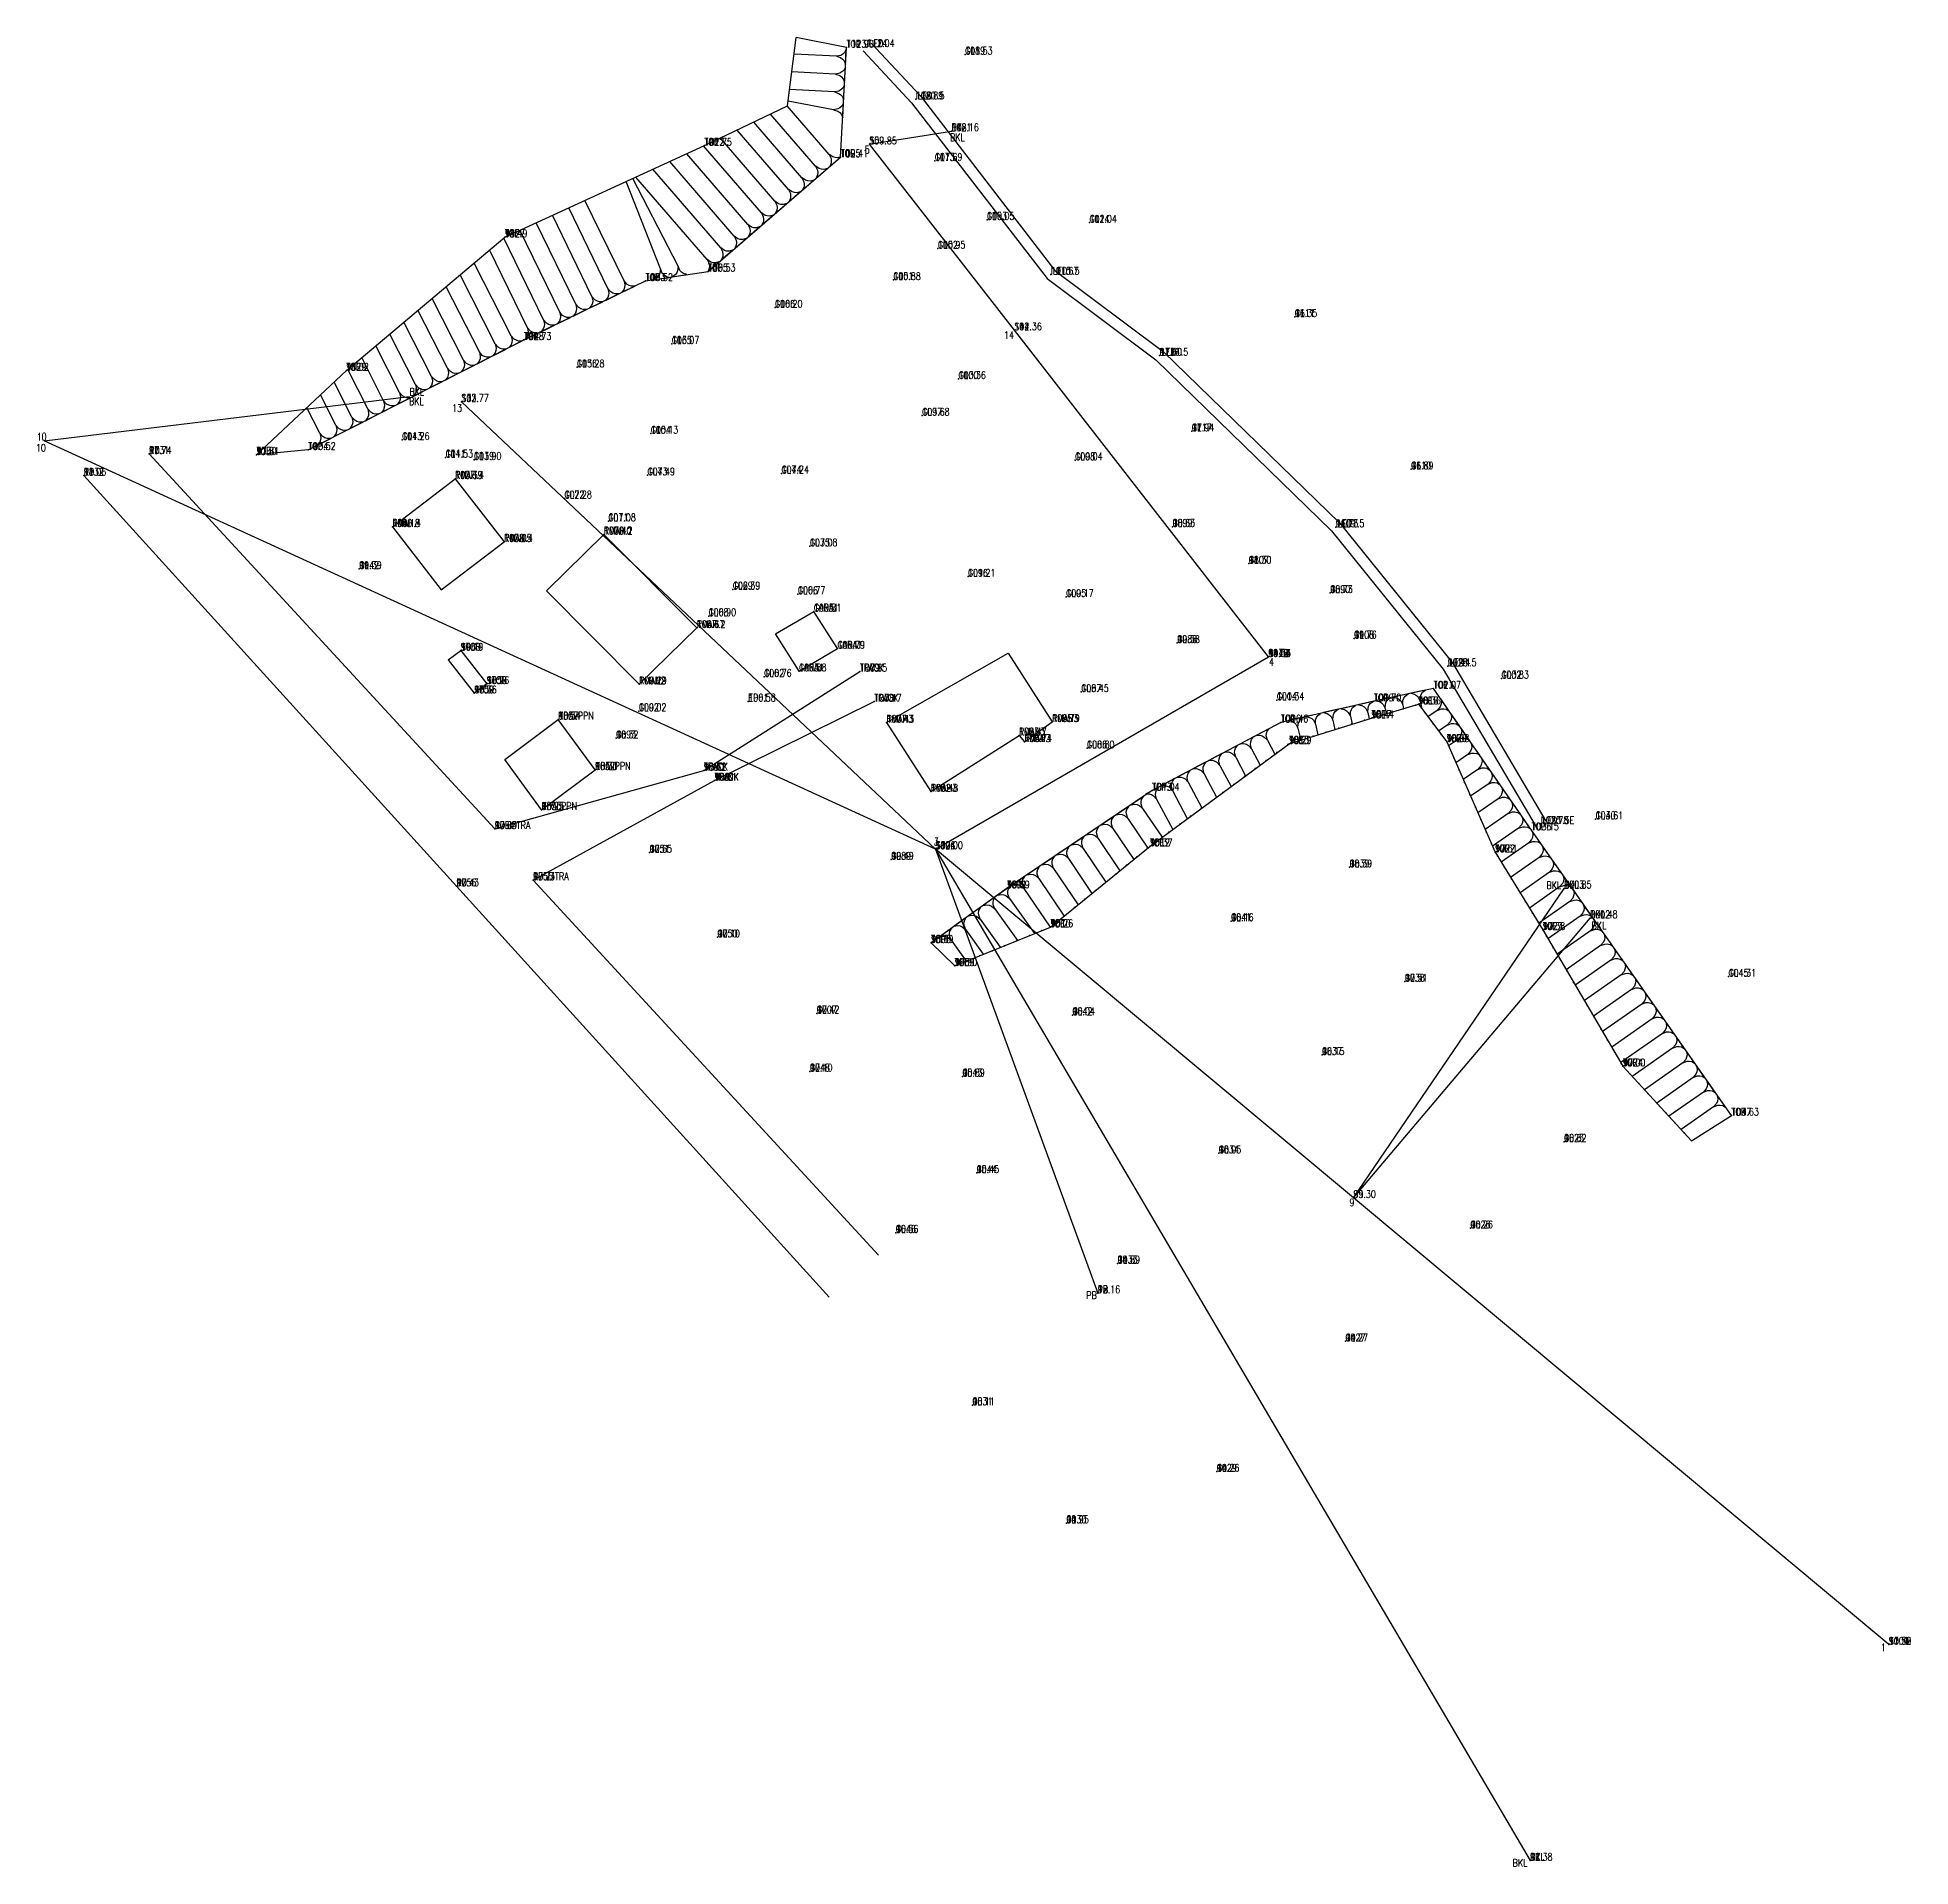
# Model space of a CAD drawing. Header units: metres. Extents: x 880 to 1131, y 864 to 1109.
import ezdxf

# ---------------------------------------------------------------- set-up
doc = ezdxf.new("R2010")
doc.units = ezdxf.units.M
doc.header["$MEASUREMENT"] = 0
for name, color, linetype in [('180119_CODE', 7, 'CONTINUOUS'), ('180119_HEIGHT', 7, 'CONTINUOUS'), ('180119_PT', 7, 'CONTINUOUS'), ('180119_PTS', 7, 'CONTINUOUS'), ('BO', 8, 'CONTINUOUS'), ('IL', 5, 'CONTINUOUS'), ('ROAD', 30, 'CONTINUOUS'), ('TEBING', 8, 'CONTINUOUS'), ('TRV_RAW', 4, 'CONTINUOUS')]:
    doc.layers.add(name, color=color, linetype=linetype)
doc.styles.get("Standard").update_dxf_attribs({"font": 'simplex.shx', "width": 0.78, "height": 1})

msp = doc.modelspace()

# ---------------------------------------------------------------- linework, layer by layer
at = {"layer": '180119_PTS'}
for p in [(990.86, 1107.57), (988.08, 1107.48), (1003.99, 1106.57), (997.38, 1100.56), (1002.16, 1096.29), (969.03, 1094.33), (987.3, 1092.81), (991.15, 1094.51), (999.94, 1092.31), (1006.93, 1084.4), (1020.66, 1084.01), (942.3, 1082.07), (1000.35, 1080.53), (969.52, 1077.47), (961.14, 1076.19), (994.37, 1076.33), (1015.5, 1077.05), (978.51, 1072.63), (1048.19, 1071.37), (944.84, 1068.27), (964.67, 1067.76), (1010.59, 1069.58), (1030.07, 1066.17), (921.03, 1064.16), (951.96, 1064.62), (1003.11, 1063.06), (936.45, 1059.99), (998.24, 1058.13), (928.51, 1054.88), (961.85, 1055.72), (1034.38, 1056.02), (894.6, 1053), (909, 1052.88), (915.92, 1053.54), (934.34, 1052.52), (885.83, 1050.1), (938.15, 1052.21), (961.41, 1050.13), (979.37, 1050.38), (1018.75, 1052.16), (1063.79, 1050.93), (935.62, 1049.67), (950.27, 1047.03), (927.2, 1043.22), (956.16, 1043.98), (1031.81, 1043.23), (1053.68, 1043.18), (942.18, 1041.22), (955.57, 1042.19), (983.19, 1040.62), (922.76, 1037.58), (1042.04, 1038.29), (972.85, 1034.83), (1004.38, 1036.55), (981.58, 1034.2), (1017.55, 1033.81), (1052.95, 1034.34), (968.02, 1029.66), (969.61, 1031.25), (983.71, 1031.87), (1032.44, 1027.64), (1056.15, 1028.25), (936.38, 1026.62), (986.88, 1026.88), (1044.64, 1025.79), (1044.64, 1025.78), (1044.65, 1025.79), (1044.66, 1025.78), (1044.66, 1025.77), (939.87, 1022.14), (977.05, 1023.11), (981.73, 1023.85), (989.87, 1023.83), (1068.71, 1024.54), (1075.9, 1022.88), (938.18, 1020.89), (960.3, 1022.11), (974.92, 1019.8), (991.8, 1019.77), (1019.57, 1021.07), (1045.79, 1019.98), (1058.79, 1019.82), (1066.8, 1021.53), (949.45, 1017.38), (960.26, 1018.51), (1058.48, 1017.56), (1064.77, 1019.41), (957.2, 1014.87), (993.47, 1016.97), (1011.22, 1015.25), (1015.68, 1017.04), (1046.32, 1016.99), (1011.94, 1014.38), (1020.34, 1013.52), (1047.43, 1014.13), (1068.58, 1014.36), (954.39, 1010.64), (968.96, 1010.54), (970.41, 1009.18), (999.39, 1007.72), (1029.05, 1007.83), (947.21, 1005.27), (940.92, 1002.69), (1079.93, 1002.52), (1081.19, 1003.37), (1088.53, 1004.02), (961.69, 999.54), (1000, 1000), (1000, 1000), (1000, 1000), (1000.01, 1000.01), (1028.78, 1000.39), (1075.05, 999.58), (994.09, 998.6), (1055.54, 997.57), (935.8, 995.01), (946.06, 995.84), (1009.64, 994.74), (1084.3, 994.73), (1015.46, 989.54), (1039.66, 990.35), (1087.79, 990.74), (970.79, 988.17), (999.42, 987.43), (1081.44, 989.17), (1002.59, 984.34), (1062.96, 982.24), (1106.35, 982.89), (984.12, 977.96), (1018.39, 977.74), (1051.84, 972.38), (983.19, 970.18), (1003.63, 969.51), (1092.19, 970.87), (1106.73, 964.27), (1084.29, 960.75), (1038.01, 959.2), (1005.54, 956.57), (1056.05, 953.22), (994.71, 948.55), (1071.75, 949.15), (1024.44, 944.44), (1021.77, 940.45), (1054.99, 933.98), (1004.97, 925.43), (1037.75, 916.52), (1017.57, 909.6), (1127.84, 893.32), (1127.84, 893.32), (1127.84, 893.32), (1079.74, 864.34)]:
    msp.add_point(p, dxfattribs=at)
at = {"layer": 'BO'}
for p, q in [((927.2, 1043.22), (935.62, 1049.67)), ((935.62, 1049.67), (942.18, 1041.22)), ((927.2, 1043.22), (933.76, 1034.76)), ((933.76, 1034.76), (942.18, 1041.22)), ((947.85, 1034.64), (955.57, 1042.19)), ((968.02, 1029.66), (955.57, 1042.19)), ((960.3, 1022.11), (947.85, 1034.64)), ((960.3, 1022.11), (968.02, 1029.66)), ((978.56, 1028.84), (983.71, 1031.87)), ((986.88, 1026.88), (983.71, 1031.87)), ((981.73, 1023.85), (978.56, 1028.84)), ((934.7, 1025.37), (936.38, 1026.62)), ((934.7, 1025.37), (938.18, 1020.89)), ((936.38, 1026.62), (939.87, 1022.14)), ((981.73, 1023.85), (986.88, 1026.88)), ((993.47, 1016.97), (1009.76, 1026.29)), ((1009.76, 1026.29), (1015.68, 1017.04)), ((939.87, 1022.14), (938.18, 1020.89)), ((942.28, 1012.01), (949.45, 1017.38)), ((954.39, 1010.64), (949.45, 1017.38)), ((993.47, 1016.97), (999.39, 1007.72)), ((999.39, 1007.72), (1011.22, 1015.25)), ((1011.22, 1015.25), (1011.94, 1014.38)), ((1011.94, 1014.38), (1015.68, 1017.04)), ((947.21, 1005.27), (942.28, 1012.01)), ((947.21, 1005.27), (954.39, 1010.64))]:
    msp.add_line(p, q, dxfattribs=at)
at = {"layer": 'IL'}
for points in [[(991.41, 1108.09), (997.95, 1101.05), (1016.04, 1077.59), (1030.56, 1066.74), (1054.24, 1043.69), (1069.32, 1024.97), (1081.83, 1003.75)], [(990.31, 1107.06), (996.81, 1100.08), (1014.97, 1076.51), (1029.58, 1065.6), (1053.13, 1042.67), (1068.09, 1024.11), (1080.54, 1002.98)]]:
    msp.add_lwpolyline(points, dxfattribs=at)
at = {"layer": 'ROAD'}
for p, q in [((894.6, 1053), (940.92, 1002.69)), ((885.83, 1050.1), (935.8, 995.01)), ((968.96, 1010.54), (989.87, 1023.83)), ((970.41, 1009.18), (991.8, 1019.77)), ((940.92, 1002.69), (968.96, 1010.54)), ((946.06, 995.84), (970.41, 1009.18)), ((935.8, 995.01), (985.77, 939.91)), ((946.06, 995.84), (992.38, 945.54))]:
    msp.add_line(p, q, dxfattribs=at)
at = {"layer": 'TEBING'}
for p, q in [((988.08, 1107.48), (981.35, 1108.84)), ((986.73, 1106.32), (981.06, 1106.62)), ((986.61, 1103.92), (980.75, 1104.23)), ((986.35, 1099.13), (980.25, 1100.31)), ((986.48, 1101.53), (980.45, 1101.85)), ((982.12, 1090.03), (975.66, 1097.5)), ((983.93, 1091.6), (977.91, 1098.57)), ((985.75, 1093.16), (980.15, 1099.65)), ((978.48, 1086.89), (971.17, 1095.36)), ((980.3, 1088.46), (973.42, 1096.43)), ((974.85, 1083.75), (966.66, 1093.24)), ((976.67, 1085.32), (968.93, 1094.29)), ((965.52, 1078.15), (959.44, 1089.93)), ((969.4, 1079.05), (959.84, 1090.12)), ((971.22, 1080.62), (962.11, 1091.16)), ((973.03, 1082.18), (964.38, 1092.2)), ((963.14, 1077.79), (958.56, 1089.53)), ((953.94, 1074.11), (948.66, 1084.99)), ((956.1, 1075.16), (950.84, 1085.99)), ((958.26, 1076.21), (953.02, 1086.99)), ((949.63, 1072.02), (944.3, 1082.99)), ((951.79, 1073.06), (946.48, 1083.99)), ((945.31, 1069.92), (940.24, 1080.34)), ((947.47, 1070.97), (942.14, 1081.94)), ((943.14, 1068.84), (938.17, 1078.59)), ((938.86, 1066.66), (934.4, 1075.42)), ((941, 1067.75), (936.29, 1077.01)), ((936.72, 1065.57), (932.52, 1073.83)), ((932.45, 1063.39), (928.75, 1070.66)), ((934.59, 1064.48), (930.63, 1072.25)), ((928.17, 1061.21), (924.98, 1067.48)), ((930.31, 1062.3), (926.86, 1069.07)), ((926.03, 1060.12), (923.09, 1065.9)), ((921.75, 1057.94), (919.38, 1062.61)), ((923.89, 1059.03), (921.21, 1064.31)), ((919.61, 1056.86), (917.55, 1060.9)), ((917.48, 1055.77), (915.73, 1059.19)), ((915.92, 1053.54), (909, 1052.88)), ((1065.01, 1019.84), (1065.23, 1018.81)), ((1053.3, 1017.27), (1053.58, 1016.04)), ((1055.64, 1017.8), (1055.88, 1016.75)), ((1057.98, 1018.33), (1058.18, 1017.47)), ((1060.31, 1018.84), (1060.46, 1018.14)), ((1062.66, 1019.34), (1062.77, 1018.82)), ((1067.28, 1018.59), (1066.04, 1017.74)), ((1044.51, 1014.58), (1045.5, 1012.71)), ((1048.62, 1016.2), (1048.98, 1014.61)), ((1050.96, 1016.74), (1051.28, 1015.33)), ((1068.64, 1016.62), (1067.48, 1015.82)), ((1070.01, 1014.64), (1068.82, 1013.82)), ((1040.27, 1012.34), (1041.59, 1009.83)), ((1042.39, 1013.46), (1043.55, 1011.27)), ((1071.37, 1012.67), (1069.8, 1011.58)), ((1036.03, 1010.09), (1037.69, 1006.95)), ((1038.15, 1011.21), (1039.64, 1008.39)), ((1072.73, 1010.69), (1070.78, 1009.34)), ((1031.79, 1007.84), (1033.78, 1004.08)), ((1033.91, 1008.96), (1035.73, 1005.52)), ((1074.1, 1008.72), (1071.76, 1007.1)), ((1027.79, 1005.44), (1030.4, 1001.58)), ((1029.67, 1006.71), (1031.83, 1002.64)), ((1075.46, 1006.74), (1072.74, 1004.86)), ((1076.82, 1004.77), (1073.72, 1002.62)), ((1023.81, 1002.76), (1026.6, 998.62)), ((1025.8, 1004.1), (1028.47, 1000.14)), ((1078.19, 1002.79), (1074.7, 1000.38)), ((1019.83, 1000.08), (1022.87, 995.58)), ((1021.82, 1001.42), (1024.74, 997.1)), ((1079.56, 1000.82), (1075.87, 998.23)), ((1015.85, 997.39), (1019.13, 992.53)), ((1017.84, 998.73), (1021, 994.06)), ((1080.94, 998.85), (1077.13, 996.18)), ((1011.87, 994.71), (1015.38, 989.51)), ((1013.86, 996.05), (1017.26, 991.01)), ((1082.32, 996.88), (1078.39, 994.13)), ((1083.69, 994.92), (1079.65, 992.08)), ((1007.97, 991.98), (1011, 987.74)), ((1009.92, 993.37), (1013.29, 988.67)), ((1085.07, 992.95), (1080.91, 990.04)), ((1006.02, 990.58), (1008.71, 986.82)), ((1086.45, 990.99), (1082.14, 987.97)), ((1002.59, 984.34), (999.42, 987.43)), ((1002.12, 987.78), (1004.13, 984.97)), ((1004.07, 989.18), (1006.42, 985.89)), ((1087.83, 989.02), (1083.36, 985.89)), ((1089.2, 987.06), (1084.58, 983.82)), ((1090.58, 985.09), (1085.8, 981.74)), ((1091.96, 983.13), (1087.02, 979.67)), ((1093.34, 981.16), (1088.24, 977.59)), ((1094.71, 979.19), (1089.46, 975.52)), ((1096.09, 977.23), (1090.68, 973.44)), ((1097.47, 975.26), (1091.9, 971.36)), ((1098.84, 973.3), (1093.44, 969.51)), ((1100.22, 971.33), (1095.08, 967.73)), ((1101.6, 969.37), (1096.71, 965.94)), ((1102.98, 967.4), (1098.35, 964.16)), ((1104.35, 965.44), (1099.99, 962.38)), ((1101.36, 960.87), (1106.73, 964.27))]:
    msp.add_line(p, q, dxfattribs=at)
for points in [[(909, 1052.88), (921.03, 1064.16), (942.3, 1082.07), (969.03, 1094.33), (980.16, 1099.65), (981.35, 1108.84)], [(915.92, 1053.54), (944.84, 1068.27), (961.14, 1076.19), (969.52, 1077.47), (987.3, 1092.81), (988.08, 1107.48)], [(1106.73, 964.27), (1079.93, 1002.52), (1066.8, 1021.53), (1058.79, 1019.82), (1046.32, 1016.99), (1029.05, 1007.83), (1009.64, 994.74), (999.42, 987.43)], [(1106.73, 964.27), (1079.93, 1002.52), (1066.8, 1021.53), (1058.79, 1019.82), (1046.32, 1016.99), (1029.05, 1007.83), (1009.64, 994.74), (999.42, 987.43)], [(1002.59, 984.34), (1015.46, 989.54), (1028.78, 1000.39), (1047.43, 1014.13), (1058.48, 1017.56), (1064.77, 1019.41), (1068.58, 1014.36), (1075.05, 999.58), (1081.44, 989.17), (1092.19, 970.87), (1101.36, 960.87)], [(1002.59, 984.34), (1015.46, 989.54), (1028.78, 1000.39), (1047.43, 1014.13), (1058.48, 1017.56), (1064.77, 1019.41), (1068.58, 1014.36), (1075.05, 999.58), (1081.44, 989.17), (1092.19, 970.87), (1101.36, 960.87)]]:
    msp.add_lwpolyline(points, dxfattribs=at)
for points in [[(988.06, 1107.25), (987.84, 1106.82), (987.6, 1106.6), (987.32, 1106.44), (986.73, 1106.32), (987.3, 1106.14), (987.56, 1105.95), (987.78, 1105.7), (987.96, 1105.25)], [(987.94, 1104.85), (987.71, 1104.43), (987.47, 1104.21), (987.19, 1104.05), (986.61, 1103.92), (987.18, 1103.74), (987.43, 1103.55), (987.65, 1103.3), (987.83, 1102.86)], [(987.68, 1100.06), (987.46, 1099.63), (987.21, 1099.41), (986.94, 1099.25), (986.35, 1099.13), (986.92, 1098.95), (987.18, 1098.76), (987.4, 1098.51), (987.58, 1098.06)], [(987.81, 1102.46), (987.59, 1102.03), (987.34, 1101.81), (987.06, 1101.65), (986.48, 1101.53), (987.05, 1101.34), (987.31, 1101.15), (987.53, 1100.91), (987.7, 1100.46)], [(987.34, 1092.85), (986.88, 1092.71), (986.55, 1092.74), (986.24, 1092.83), (985.75, 1093.16), (986.01, 1092.63), (986.05, 1092.31), (986.03, 1091.98), (985.83, 1091.54)], [(983.71, 1089.71), (983.25, 1089.58), (982.92, 1089.6), (982.61, 1089.69), (982.12, 1090.03), (982.38, 1089.49), (982.42, 1089.17), (982.4, 1088.84), (982.19, 1088.41)], [(985.53, 1091.28), (985.06, 1091.15), (984.73, 1091.17), (984.43, 1091.26), (983.93, 1091.6), (984.19, 1091.06), (984.24, 1090.74), (984.21, 1090.41), (984.01, 1089.97)], [(981.89, 1088.14), (981.43, 1088.01), (981.1, 1088.03), (980.79, 1088.12), (980.3, 1088.46), (980.56, 1087.92), (980.6, 1087.6), (980.58, 1087.27), (980.38, 1086.84)], [(978.26, 1085.01), (977.8, 1084.87), (977.47, 1084.9), (977.16, 1084.98), (976.67, 1085.32), (976.93, 1084.78), (976.97, 1084.47), (976.95, 1084.14), (976.74, 1083.7)], [(980.08, 1086.58), (979.61, 1086.44), (979.28, 1086.46), (978.98, 1086.55), (978.48, 1086.89), (978.74, 1086.35), (978.79, 1086.03), (978.76, 1085.7), (978.56, 1085.27)], [(976.44, 1083.44), (975.98, 1083.3), (975.65, 1083.33), (975.34, 1083.42), (974.85, 1083.75), (975.11, 1083.21), (975.15, 1082.9), (975.13, 1082.57), (974.93, 1082.13)], [(972.81, 1080.3), (972.35, 1080.17), (972.02, 1080.19), (971.71, 1080.28), (971.22, 1080.62), (971.48, 1080.08), (971.52, 1079.76), (971.5, 1079.43), (971.29, 1079)], [(974.63, 1081.87), (974.16, 1081.74), (973.83, 1081.76), (973.53, 1081.85), (973.03, 1082.18), (973.3, 1081.65), (973.34, 1081.33), (973.31, 1081), (973.11, 1080.56)], [(964.32, 1076.67), (963.86, 1076.8), (963.6, 1077), (963.38, 1077.24), (963.14, 1077.79), (963.08, 1077.19), (962.94, 1076.9), (962.75, 1076.63), (962.35, 1076.37)], [(966.7, 1077.04), (966.23, 1077.17), (965.97, 1077.36), (965.75, 1077.6), (965.52, 1078.15), (965.45, 1077.55), (965.32, 1077.26), (965.12, 1077), (964.72, 1076.73)], [(970.99, 1078.73), (970.53, 1078.6), (970.2, 1078.62), (969.89, 1078.71), (969.4, 1079.05), (969.66, 1078.51), (969.7, 1078.19), (969.68, 1077.86), (969.48, 1077.43)], [(957.56, 1074.45), (957.08, 1074.44), (956.77, 1074.55), (956.49, 1074.71), (956.1, 1075.16), (956.22, 1074.57), (956.18, 1074.26), (956.07, 1073.95), (955.76, 1073.58)], [(959.72, 1075.5), (959.24, 1075.49), (958.93, 1075.59), (958.65, 1075.76), (958.26, 1076.21), (958.38, 1075.62), (958.33, 1075.31), (958.23, 1074.99), (957.92, 1074.62)], [(953.24, 1072.35), (952.76, 1072.34), (952.45, 1072.45), (952.18, 1072.61), (951.79, 1073.06), (951.9, 1072.48), (951.86, 1072.16), (951.75, 1071.85), (951.44, 1071.48)], [(955.4, 1073.4), (954.92, 1073.39), (954.61, 1073.5), (954.33, 1073.66), (953.94, 1074.11), (954.06, 1073.53), (954.02, 1073.21), (953.91, 1072.9), (953.6, 1072.53)], [(946.77, 1069.21), (946.29, 1069.19), (945.97, 1069.3), (945.7, 1069.46), (945.31, 1069.92), (945.42, 1069.33), (945.38, 1069.01), (945.27, 1068.7), (944.97, 1068.33)], [(948.93, 1070.25), (948.45, 1070.24), (948.13, 1070.35), (947.86, 1070.51), (947.47, 1070.97), (947.58, 1070.38), (947.54, 1070.06), (947.43, 1069.75), (947.13, 1069.38)], [(951.08, 1071.3), (950.6, 1071.29), (950.29, 1071.4), (950.02, 1071.56), (949.63, 1072.02), (949.74, 1071.43), (949.7, 1071.11), (949.59, 1070.8), (949.29, 1070.43)], [(942.47, 1067.06), (941.99, 1067.04), (941.68, 1067.14), (941.4, 1067.3), (941, 1067.75), (941.13, 1067.16), (941.09, 1066.84), (940.99, 1066.53), (940.69, 1066.16)], [(944.61, 1068.15), (944.13, 1068.13), (943.82, 1068.23), (943.54, 1068.39), (943.14, 1068.84), (943.27, 1068.25), (943.23, 1067.93), (943.13, 1067.62), (942.83, 1067.24)], [(938.19, 1064.88), (937.72, 1064.86), (937.4, 1064.97), (937.12, 1065.12), (936.72, 1065.57), (936.85, 1064.98), (936.81, 1064.67), (936.71, 1064.35), (936.41, 1063.98)], [(940.33, 1065.97), (939.85, 1065.95), (939.54, 1066.05), (939.26, 1066.21), (938.86, 1066.66), (938.99, 1066.07), (938.95, 1065.76), (938.85, 1065.44), (938.55, 1065.07)], [(931.78, 1061.62), (931.3, 1061.6), (930.98, 1061.7), (930.71, 1061.86), (930.31, 1062.3), (930.43, 1061.72), (930.4, 1061.4), (930.3, 1061.08), (930, 1060.71)], [(933.92, 1062.71), (933.44, 1062.68), (933.12, 1062.79), (932.85, 1062.95), (932.45, 1063.39), (932.57, 1062.81), (932.54, 1062.49), (932.43, 1062.17), (932.14, 1061.8)], [(936.06, 1063.8), (935.58, 1063.77), (935.26, 1063.88), (934.98, 1064.03), (934.59, 1064.48), (934.71, 1063.9), (934.68, 1063.58), (934.57, 1063.26), (934.27, 1062.89)], [(927.5, 1059.44), (927.02, 1059.42), (926.71, 1059.52), (926.43, 1059.68), (926.03, 1060.12), (926.16, 1059.54), (926.12, 1059.22), (926.02, 1058.91), (925.72, 1058.53)], [(929.64, 1060.53), (929.16, 1060.51), (928.85, 1060.61), (928.57, 1060.77), (928.17, 1061.21), (928.3, 1060.63), (928.26, 1060.31), (928.16, 1060), (927.86, 1059.62)], [(923.22, 1057.26), (922.75, 1057.24), (922.43, 1057.34), (922.15, 1057.5), (921.75, 1057.94), (921.88, 1057.36), (921.84, 1057.04), (921.74, 1056.73), (921.44, 1056.35)], [(925.36, 1058.35), (924.88, 1058.33), (924.57, 1058.43), (924.29, 1058.59), (923.89, 1059.03), (924.02, 1058.45), (923.98, 1058.13), (923.88, 1057.82), (923.58, 1057.44)], [(918.95, 1055.08), (918.47, 1055.06), (918.15, 1055.16), (917.88, 1055.32), (917.48, 1055.77), (917.6, 1055.18), (917.57, 1054.86), (917.46, 1054.55), (917.17, 1054.17)], [(921.09, 1056.17), (920.61, 1056.15), (920.29, 1056.25), (920.01, 1056.41), (919.61, 1056.86), (919.74, 1056.27), (919.71, 1055.95), (919.6, 1055.64), (919.3, 1055.26)], [(1056.73, 1019.36), (1057.2, 1019.26), (1057.48, 1019.08), (1057.71, 1018.86), (1057.98, 1018.33), (1058.01, 1018.93), (1058.12, 1019.23), (1058.29, 1019.51), (1058.68, 1019.8)], [(1059.07, 1019.88), (1059.54, 1019.78), (1059.81, 1019.6), (1060.04, 1019.38), (1060.31, 1018.84), (1060.34, 1019.44), (1060.46, 1019.74), (1060.64, 1020.02), (1061.02, 1020.3)], [(1061.41, 1020.38), (1061.88, 1020.28), (1062.16, 1020.1), (1062.39, 1019.88), (1062.66, 1019.34), (1062.69, 1019.94), (1062.8, 1020.24), (1062.98, 1020.52), (1063.37, 1020.8)], [(1063.76, 1020.89), (1064.23, 1020.78), (1064.51, 1020.6), (1064.74, 1020.38), (1065.01, 1019.84), (1065.04, 1020.44), (1065.15, 1020.74), (1065.33, 1021.02), (1065.72, 1021.3)], [(1067.76, 1020.14), (1067.85, 1019.67), (1067.79, 1019.35), (1067.67, 1019.05), (1067.28, 1018.59), (1067.84, 1018.8), (1068.16, 1018.8), (1068.49, 1018.74), (1068.9, 1018.5)], [(1047.36, 1017.23), (1047.83, 1017.13), (1048.11, 1016.96), (1048.35, 1016.73), (1048.62, 1016.2), (1048.64, 1016.8), (1048.76, 1017.1), (1048.93, 1017.38), (1049.32, 1017.67)], [(1049.71, 1017.76), (1050.18, 1017.66), (1050.46, 1017.49), (1050.69, 1017.27), (1050.96, 1016.74), (1050.99, 1017.33), (1051.1, 1017.63), (1051.27, 1017.91), (1051.66, 1018.2)], [(1052.05, 1018.29), (1052.52, 1018.2), (1052.8, 1018.02), (1053.03, 1017.8), (1053.3, 1017.27), (1053.33, 1017.87), (1053.44, 1018.17), (1053.61, 1018.45), (1054, 1018.74)], [(1054.39, 1018.82), (1054.86, 1018.73), (1055.14, 1018.55), (1055.37, 1018.33), (1055.64, 1017.8), (1055.67, 1018.4), (1055.78, 1018.7), (1055.95, 1018.98), (1056.34, 1019.27)], [(1069.13, 1018.17), (1069.21, 1017.7), (1069.15, 1017.37), (1069.03, 1017.07), (1068.64, 1016.62), (1069.21, 1016.82), (1069.53, 1016.83), (1069.85, 1016.77), (1070.26, 1016.52)], [(1040.91, 1014.12), (1041.38, 1014.15), (1041.7, 1014.05), (1041.98, 1013.9), (1042.39, 1013.46), (1042.25, 1014.04), (1042.28, 1014.36), (1042.38, 1014.68), (1042.67, 1015.06)], [(1043.03, 1015.25), (1043.5, 1015.27), (1043.82, 1015.18), (1044.1, 1015.02), (1044.51, 1014.58), (1044.37, 1015.17), (1044.4, 1015.49), (1044.5, 1015.8), (1044.79, 1016.18)], [(1070.49, 1016.19), (1070.58, 1015.72), (1070.52, 1015.4), (1070.4, 1015.1), (1070.01, 1014.64), (1070.57, 1014.85), (1070.89, 1014.85), (1071.22, 1014.79), (1071.63, 1014.55)], [(1036.66, 1011.87), (1037.14, 1011.9), (1037.46, 1011.8), (1037.74, 1011.65), (1038.15, 1011.21), (1038.01, 1011.79), (1038.04, 1012.11), (1038.14, 1012.43), (1038.43, 1012.81)], [(1038.79, 1013), (1039.26, 1013.03), (1039.58, 1012.93), (1039.86, 1012.78), (1040.27, 1012.34), (1040.13, 1012.92), (1040.16, 1013.24), (1040.26, 1013.55), (1040.55, 1013.93)], [(1071.85, 1014.22), (1071.94, 1013.75), (1071.88, 1013.42), (1071.76, 1013.12), (1071.37, 1012.67), (1071.93, 1012.87), (1072.25, 1012.88), (1072.58, 1012.82), (1072.99, 1012.57)], [(1073.22, 1012.24), (1073.3, 1011.77), (1073.24, 1011.44), (1073.12, 1011.15), (1072.73, 1010.69), (1073.3, 1010.9), (1073.62, 1010.9), (1073.94, 1010.84), (1074.35, 1010.6)], [(1032.42, 1009.62), (1032.9, 1009.65), (1033.22, 1009.56), (1033.5, 1009.4), (1033.91, 1008.96), (1033.77, 1009.55), (1033.8, 1009.86), (1033.9, 1010.18), (1034.19, 1010.56)], [(1034.54, 1010.75), (1035.02, 1010.78), (1035.34, 1010.68), (1035.62, 1010.53), (1036.03, 1010.09), (1035.89, 1010.67), (1035.92, 1010.99), (1036.02, 1011.3), (1036.31, 1011.68)], [(1074.58, 1010.27), (1074.67, 1009.8), (1074.61, 1009.47), (1074.49, 1009.17), (1074.1, 1008.72), (1074.66, 1008.92), (1074.98, 1008.93), (1075.31, 1008.87), (1075.72, 1008.62)], [(1026.25, 1005.94), (1026.72, 1006.02), (1027.05, 1005.96), (1027.34, 1005.84), (1027.79, 1005.44), (1027.59, 1006.01), (1027.59, 1006.33), (1027.65, 1006.65), (1027.91, 1007.06)], [(1028.18, 1007.37), (1028.66, 1007.4), (1028.98, 1007.31), (1029.26, 1007.15), (1029.67, 1006.71), (1029.53, 1007.3), (1029.56, 1007.62), (1029.66, 1007.93), (1029.95, 1008.31)], [(1030.3, 1008.5), (1030.78, 1008.53), (1031.1, 1008.43), (1031.38, 1008.28), (1031.79, 1007.84), (1031.65, 1008.42), (1031.68, 1008.74), (1031.78, 1009.06), (1032.07, 1009.44)], [(1075.94, 1008.29), (1076.03, 1007.82), (1075.97, 1007.49), (1075.85, 1007.2), (1075.46, 1006.74), (1076.02, 1006.95), (1076.34, 1006.95), (1076.67, 1006.89), (1077.08, 1006.65)], [(1024.26, 1004.6), (1024.73, 1004.68), (1025.06, 1004.62), (1025.35, 1004.49), (1025.8, 1004.1), (1025.61, 1004.67), (1025.6, 1004.99), (1025.66, 1005.31), (1025.92, 1005.72)], [(1077.31, 1006.32), (1077.39, 1005.85), (1077.33, 1005.52), (1077.21, 1005.22), (1076.82, 1004.77), (1077.39, 1004.97), (1077.71, 1004.98), (1078.03, 1004.92), (1078.44, 1004.67)], [(1020.28, 1001.92), (1020.75, 1002), (1021.08, 1001.93), (1021.37, 1001.81), (1021.82, 1001.42), (1021.63, 1001.98), (1021.62, 1002.3), (1021.69, 1002.63), (1021.94, 1003.04)], [(1022.27, 1003.26), (1022.74, 1003.34), (1023.07, 1003.28), (1023.36, 1003.15), (1023.81, 1002.76), (1023.62, 1003.32), (1023.61, 1003.64), (1023.67, 1003.97), (1023.93, 1004.38)], [(1078.67, 1004.34), (1078.76, 1003.87), (1078.7, 1003.54), (1078.58, 1003.25), (1078.19, 1002.79), (1078.75, 1003), (1079.07, 1003), (1079.4, 1002.94), (1079.81, 1002.7)], [(1080.04, 1002.37), (1080.12, 1001.9), (1080.07, 1001.57), (1079.95, 1001.27), (1079.56, 1000.82), (1080.12, 1001.02), (1080.44, 1001.03), (1080.77, 1000.97), (1081.18, 1000.73)], [(1016.3, 999.23), (1016.77, 999.31), (1017.1, 999.25), (1017.39, 999.13), (1017.84, 998.73), (1017.65, 999.3), (1017.64, 999.62), (1017.71, 999.94), (1017.96, 1000.35)], [(1018.29, 1000.58), (1018.76, 1000.66), (1019.09, 1000.59), (1019.38, 1000.47), (1019.83, 1000.08), (1019.64, 1000.64), (1019.63, 1000.96), (1019.7, 1001.28), (1019.95, 1001.69)], [(1081.41, 1000.4), (1081.5, 999.93), (1081.44, 999.6), (1081.33, 999.31), (1080.94, 998.85), (1081.5, 999.06), (1081.82, 999.07), (1082.15, 999.01), (1082.56, 998.76)], [(1012.32, 996.55), (1012.79, 996.63), (1013.12, 996.57), (1013.41, 996.44), (1013.86, 996.05), (1013.67, 996.61), (1013.66, 996.93), (1013.73, 997.26), (1013.98, 997.67)], [(1014.31, 997.89), (1014.78, 997.97), (1015.11, 997.91), (1015.4, 997.78), (1015.85, 997.39), (1015.66, 997.96), (1015.65, 998.28), (1015.72, 998.6), (1015.97, 999.01)], [(1082.79, 998.44), (1082.88, 997.97), (1082.82, 997.64), (1082.7, 997.34), (1082.32, 996.88), (1082.88, 997.09), (1083.2, 997.1), (1083.52, 997.04), (1083.94, 996.8)], [(1008.36, 993.83), (1008.84, 993.92), (1009.16, 993.87), (1009.46, 993.75), (1009.92, 993.37), (1009.71, 993.93), (1009.7, 994.25), (1009.75, 994.58), (1009.99, 994.99)], [(1010.33, 995.21), (1010.8, 995.29), (1011.13, 995.22), (1011.42, 995.1), (1011.87, 994.71), (1011.68, 995.27), (1011.67, 995.59), (1011.74, 995.92), (1011.99, 996.33)], [(1084.17, 996.47), (1084.26, 996), (1084.2, 995.67), (1084.08, 995.38), (1083.69, 994.92), (1084.26, 995.13), (1084.58, 995.13), (1084.9, 995.08), (1085.32, 994.83)], [(1085.54, 994.51), (1085.63, 994.03), (1085.58, 993.71), (1085.46, 993.41), (1085.07, 992.95), (1085.63, 993.16), (1085.95, 993.17), (1086.28, 993.11), (1086.69, 992.87)], [(1004.46, 991.04), (1004.93, 991.13), (1005.26, 991.07), (1005.56, 990.96), (1006.02, 990.58), (1005.81, 991.14), (1005.79, 991.46), (1005.85, 991.78), (1006.09, 992.2)], [(1006.41, 992.43), (1006.88, 992.53), (1007.21, 992.47), (1007.51, 992.36), (1007.97, 991.98), (1007.76, 992.54), (1007.75, 992.85), (1007.8, 993.18), (1008.04, 993.6)], [(1086.92, 992.54), (1087.01, 992.07), (1086.95, 991.74), (1086.83, 991.45), (1086.45, 990.99), (1087.01, 991.19), (1087.33, 991.2), (1087.66, 991.15), (1088.07, 990.9)], [(1002.51, 989.64), (1002.98, 989.73), (1003.31, 989.68), (1003.61, 989.56), (1004.07, 989.18), (1003.86, 989.74), (1003.84, 990.06), (1003.9, 990.39), (1004.14, 990.8)], [(1088.3, 990.57), (1088.39, 990.1), (1088.33, 989.78), (1088.21, 989.48), (1087.83, 989.02), (1088.39, 989.23), (1088.71, 989.24), (1089.03, 989.18), (1089.45, 988.94)], [(1000.56, 988.24), (1001.03, 988.33), (1001.36, 988.28), (1001.65, 988.17), (1002.12, 987.78), (1001.9, 988.34), (1001.89, 988.66), (1001.95, 988.99), (1002.19, 989.41)], [(1089.68, 988.61), (1089.76, 988.14), (1089.71, 987.81), (1089.59, 987.51), (1089.2, 987.06), (1089.77, 987.26), (1090.09, 987.27), (1090.41, 987.22), (1090.82, 986.97)], [(1091.05, 986.64), (1091.14, 986.17), (1091.08, 985.85), (1090.97, 985.55), (1090.58, 985.09), (1091.14, 985.3), (1091.46, 985.31), (1091.79, 985.25), (1092.2, 985.01)], [(1092.43, 984.68), (1092.52, 984.21), (1092.46, 983.88), (1092.34, 983.58), (1091.96, 983.13), (1092.52, 983.33), (1092.84, 983.34), (1093.17, 983.28), (1093.58, 983.04)], [(1093.81, 982.71), (1093.9, 982.24), (1093.84, 981.92), (1093.72, 981.62), (1093.34, 981.16), (1093.9, 981.37), (1094.22, 981.38), (1094.54, 981.32), (1094.96, 981.08)], [(1095.19, 980.75), (1095.27, 980.28), (1095.22, 979.95), (1095.1, 979.65), (1094.71, 979.19), (1095.27, 979.4), (1095.59, 979.41), (1095.92, 979.35), (1096.33, 979.11)], [(1096.56, 978.78), (1096.65, 978.31), (1096.59, 977.98), (1096.48, 977.69), (1096.09, 977.23), (1096.65, 977.44), (1096.97, 977.45), (1097.3, 977.39), (1097.71, 977.14)], [(1097.94, 976.82), (1098.03, 976.34), (1097.97, 976.02), (1097.85, 975.72), (1097.47, 975.26), (1098.03, 975.47), (1098.35, 975.48), (1098.67, 975.42), (1099.09, 975.18)], [(1099.32, 974.85), (1099.41, 974.38), (1099.35, 974.05), (1099.23, 973.76), (1098.84, 973.3), (1099.41, 973.5), (1099.73, 973.51), (1100.05, 973.46), (1100.46, 973.21)], [(1100.69, 972.89), (1100.78, 972.41), (1100.73, 972.09), (1100.61, 971.79), (1100.22, 971.33), (1100.78, 971.54), (1101.1, 971.55), (1101.43, 971.49), (1101.84, 971.25)], [(1102.07, 970.92), (1102.16, 970.45), (1102.1, 970.12), (1101.98, 969.83), (1101.6, 969.37), (1102.16, 969.57), (1102.48, 969.58), (1102.81, 969.53), (1103.22, 969.28)], [(1103.45, 968.95), (1103.54, 968.48), (1103.48, 968.16), (1103.36, 967.86), (1102.98, 967.4), (1103.54, 967.61), (1103.86, 967.62), (1104.18, 967.56), (1104.6, 967.32)], [(1104.83, 966.99), (1104.91, 966.52), (1104.86, 966.19), (1104.74, 965.89), (1104.35, 965.44), (1104.92, 965.64), (1105.23, 965.65), (1105.56, 965.59), (1105.97, 965.35)]]:
    msp.add_lwpolyline(points, close=True, dxfattribs=at)
for p in [(1057.53, 1017.27), (1059.26, 1017.79), (1060.98, 1018.29), (1062.71, 1018.8), (1064.44, 1019.31), (1065.65, 1018.25), (1048.94, 1014.6), (1050.66, 1015.13), (1052.38, 1015.67), (1054.1, 1016.2), (1055.81, 1016.73), (1066.73, 1016.81), (1067.81, 1015.38), (1045.8, 1012.93), (1047.25, 1014), (1068.79, 1013.88), (1069.51, 1012.23), (1041.46, 1009.73), (1042.9, 1010.8), (1044.35, 1011.87), (1070.23, 1010.58), (1038.56, 1007.6), (1040.01, 1008.66), (1070.96, 1008.93), (1071.68, 1007.28), (1035.66, 1005.46), (1037.11, 1006.53), (1072.4, 1005.63), (1031.31, 1002.26), (1032.76, 1003.32), (1034.21, 1004.39), (1073.12, 1003.98), (1073.84, 1002.33), (1028.43, 1000.1), (1029.86, 1001.19), (1074.56, 1000.69), (1025.63, 997.83), (1027.03, 998.97), (1075.36, 999.07), (1076.3, 997.54), (1022.84, 995.56), (1024.24, 996.69), (1077.24, 996.01), (1018.66, 992.15), (1020.05, 993.28), (1021.45, 994.42), (1078.18, 994.47), (1079.12, 992.94), (1015.86, 989.88), (1017.26, 991.01), (1080.07, 991.4), (1081.01, 989.87), (1009.27, 987.04), (1010.94, 987.72), (1012.61, 988.39), (1014.27, 989.07), (1081.93, 988.33), (1004.26, 985.02), (1005.93, 985.69), (1007.6, 986.37), (1082.85, 986.77), (1083.76, 985.22), (1084.67, 983.67), (1085.58, 982.12), (1086.49, 980.57), (1087.41, 979.02), (1088.32, 977.46), (1089.23, 975.91), (1090.14, 974.36), (1091.05, 972.81), (1091.97, 971.26), (1093.11, 969.87), (1094.32, 968.55), (1095.54, 967.22), (1096.76, 965.89), (1097.97, 964.57), (1099.19, 963.24), (1100.41, 961.92)]:
    msp.add_point(p, dxfattribs=at)
at = {"layer": 'TRV_RAW'}
for p, q in [((991.15, 1094.51), (1002.16, 1096.29)), ((1010.59, 1069.58), (991.15, 1094.51)), ((1044.65, 1025.79), (1010.59, 1069.58)), ((880.53, 1054.73), (929.51, 1060.71)), ((1000, 1000), (936.45, 1059.99)), ((1000, 1000), (880.53, 1054.73)), ((1000, 1000), (1044.65, 1025.79)), ((1056.05, 953.22), (1000, 1000)), ((1000, 1000), (1079.74, 864.34)), ((1000, 1000), (1021.77, 940.45)), ((1056.05, 953.22), (1084.3, 994.73)), ((1056.05, 953.22), (1087.79, 990.74)), ((1127.84, 893.32), (1056.05, 953.22))]:
    msp.add_line(p, q, dxfattribs=at)

# ---------------------------------------------------------------- texts
at = {"layer": '180119_CODE', "width": 0.78}
for s, p in [('TOP', (988.08, 1107.48)), ('ILED', (990.86, 1107.57)), ('GL', (1003.99, 1106.57)), ('ILED1.5', (997.38, 1100.56)), ('TOE', (969.03, 1094.33)), ('S5', (991.15, 1094.51)), ('BKL', (1002.16, 1096.29)), ('TOP', (987.3, 1092.81)), ('GL', (999.94, 1092.31)), ('GL', (1006.93, 1084.4)), ('GL', (1020.66, 1084.01)), ('TOE', (942.3, 1082.07)), ('GL', (1000.35, 1080.53)), ('TOP', (969.52, 1077.47)), ('ILED1.5', (1015.5, 1077.05)), ('TOP', (961.14, 1076.19)), ('GL', (994.37, 1076.33)), ('GL', (978.51, 1072.63)), ('GL', (1048.19, 1071.37)), ('S14', (1010.59, 1069.58)), ('TOP', (944.84, 1068.27)), ('GL', (964.67, 1067.76)), ('TOE', (921.03, 1064.16)), ('GL', (951.96, 1064.62)), ('ILED1.5', (1030.07, 1066.17)), ('GL', (1003.11, 1063.06)), ('BKL', (929.49, 1060.83)), ('S13', (936.45, 1059.99)), ('GL', (998.24, 1058.13)), ('10', (879.51, 1054.8)), ('GL', (928.51, 1054.88)), ('GL', (961.85, 1055.72)), ('GL', (1034.38, 1056.02)), ('RD', (894.6, 1053)), ('TOE', (909, 1052.88)), ('TOP', (915.92, 1053.54)), ('GL', (934.34, 1052.52)), ('GL', (938.15, 1052.21)), ('GL', (1018.75, 1052.16)), ('RD', (885.83, 1050.1)), ('RMAH.4', (935.62, 1049.67)), ('GL', (961.41, 1050.13)), ('GL', (979.37, 1050.38)), ('GL', (1063.79, 1050.93)), ('GL', (950.27, 1047.03)), ('GL', (956.16, 1043.98)), ('RMAH.4', (927.2, 1043.22)), ('RMAH.4', (942.18, 1041.22)), ('RMAH.2', (955.57, 1042.19)), ('GL', (1031.81, 1043.23)), ('ILED1.5', (1053.68, 1043.18)), ('GL', (983.19, 1040.62)), ('GL', (922.76, 1037.58)), ('GL', (1004.38, 1036.55)), ('GL', (1042.04, 1038.29)), ('GL', (972.85, 1034.83)), ('GL', (981.58, 1034.2)), ('GL', (1017.55, 1033.81)), ('GL', (1052.95, 1034.34)), ('GL', (969.61, 1031.25)), ('GARAJ', (983.71, 1031.87)), ('RMAH.2', (968.02, 1029.66)), ('STOR', (936.38, 1026.62)), ('GARAJ', (986.88, 1026.88)), ('GL', (1032.44, 1027.64)), ('GL', (1056.15, 1028.25)), ('GARAJ', (981.73, 1023.85)), ('TRACK', (989.87, 1023.83)), ('S4', (1044.64, 1025.79)), ('S4', (1044.64, 1025.78)), ('S4', (1044.65, 1025.79)), ('S4', (1044.66, 1025.78)), ('S4', (1044.66, 1025.77)), ('ILED1.5', (1068.71, 1024.54)), ('STOR', (939.87, 1022.14)), ('RMAH2', (960.3, 1022.11)), ('GL', (977.05, 1023.11)), ('TOP', (1066.8, 1021.53)), ('GL', (1075.9, 1022.88)), ('STOR', (938.18, 1020.89)), ('EP', (974.92, 1019.8)), ('TRACK', (991.8, 1019.77)), ('GL', (1019.57, 1021.07)), ('GL', (1045.79, 1019.98)), ('TOP', (1058.79, 1019.82)), ('TOE', (1064.77, 1019.41)), ('KDAI.PPN', (949.45, 1017.38)), ('GL', (960.26, 1018.51)), ('RMAH3', (993.47, 1016.97)), ('RMAH3', (1015.68, 1017.04)), ('TOP', (1046.32, 1016.99)), ('TOE', (1058.48, 1017.56)), ('GL', (957.2, 1014.87)), ('RMAH3', (1011.22, 1015.25)), ('RMAH3', (1011.94, 1014.38)), ('TOE', (1047.43, 1014.13)), ('TOE', (1068.58, 1014.36)), ('GL', (1020.34, 1013.52)), ('KDAI.PPN', (954.39, 1010.64)), ('TRACK', (968.96, 1010.54)), ('TRACK', (970.41, 1009.18)), ('RMAH3', (999.39, 1007.72)), ('TOP', (1029.05, 1007.83)), ('KDAI.PPN', (947.21, 1005.27)), ('GL', (1088.53, 1004.02)), ('RD.J3TRA', (940.92, 1002.69)), ('TOP', (1079.93, 1002.52)), ('ILED1.5E', (1081.19, 1003.37)), ('GL', (961.69, 999.54)), ('GL', (994.09, 998.6)), ('S3', (1000, 1000)), ('S3', (1000, 1000)), ('S3', (1000.01, 1000.01)), ('TOE', (1028.78, 1000.39)), ('TOE', (1075.05, 999.58)), ('GL', (1055.54, 997.57)), ('RD', (935.8, 995.01)), ('RD.J3TRA', (946.06, 995.84)), ('TOP', (1009.64, 994.74)), ('BKL', (1084.3, 994.73)), ('TOE', (1015.46, 989.54)), ('GL', (1039.66, 990.35)), ('TOE', (1081.44, 989.17)), ('BKL', (1087.79, 990.74)), ('GL', (970.79, 988.17)), ('TOP', (999.42, 987.43)), ('TOE', (1002.59, 984.34)), ('GL', (1062.96, 982.24)), ('GL', (1106.35, 982.89)), ('GL', (984.12, 977.96)), ('GL', (1018.39, 977.74)), ('GL', (1051.84, 972.38)), ('GL', (983.19, 970.18)), ('GL', (1003.63, 969.51)), ('TOE', (1092.19, 970.87)), ('TOP', (1106.73, 964.27)), ('GL', (1038.01, 959.2)), ('GL', (1084.29, 960.75)), ('GL', (1005.54, 956.57)), ('S9', (1056.05, 953.22)), ('GL', (994.71, 948.55)), ('GL', (1071.75, 949.15)), ('GL', (1024.44, 944.44)), ('PB', (1021.77, 940.45)), ('GL', (1054.99, 933.98)), ('GL', (1004.97, 925.43)), ('GL', (1037.75, 916.52)), ('GL', (1017.57, 909.6)), ('S1', (1127.84, 893.32)), ('S1', (1127.84, 893.32)), ('BKL', (1079.74, 864.34))]:
    msp.add_text(s, height=1, dxfattribs=at).set_placement(p)
at = {"layer": '180119_HEIGHT', "width": 0.78}
for s, p in [('111.90', (988.08, 1107.48)), ('111.04', (990.86, 1107.57)), ('108.53', (1003.99, 1106.57)), ('108.89', (997.38, 1100.56)), ('101.75', (969.03, 1094.33)), ('109.85', (991.15, 1094.51)), ('108.16', (1002.16, 1096.29)), ('109.41', (987.3, 1092.81)), ('107.69', (999.94, 1092.31)), ('105.05', (1006.93, 1084.4)), ('102.04', (1020.66, 1084.01)), ('98.49', (942.3, 1082.07)), ('105.95', (1000.35, 1080.53)), ('106.53', (969.52, 1077.47)), ('101.67', (1015.5, 1077.05)), ('106.52', (961.14, 1076.19)), ('105.88', (994.37, 1076.33)), ('106.20', (978.51, 1072.63)), ('96.35', (1048.19, 1071.37)), ('102.36', (1010.59, 1069.58)), ('104.73', (944.84, 1068.27)), ('106.07', (964.67, 1067.76)), ('98.02', (921.03, 1064.16)), ('105.28', (951.96, 1064.62)), ('97.60', (1030.07, 1066.17)), ('103.36', (1003.11, 1063.06)), ('102.77', (936.45, 1059.99)), ('103.68', (998.24, 1058.13)), ('101.26', (928.51, 1054.88)), ('105.13', (961.85, 1055.72)), ('97.94', (1034.38, 1056.02)), ('97.74', (894.6, 1053)), ('97.81', (909, 1052.88)), ('100.52', (915.92, 1053.54)), ('101.53', (934.34, 1052.52)), ('101.90', (938.15, 1052.21)), ('100.04', (1018.75, 1052.16)), ('98.06', (885.83, 1050.1)), ('100.39', (935.62, 1049.67)), ('104.49', (961.41, 1050.13)), ('104.24', (979.37, 1050.38)), ('96.89', (1063.79, 1050.93)), ('102.28', (950.27, 1047.03)), ('101.08', (956.16, 1043.98)), ('100.18', (927.2, 1043.22)), ('100.05', (942.18, 1041.22)), ('100.40', (955.57, 1042.19)), ('98.63', (1031.81, 1043.23)), ('96.73', (1053.68, 1043.18)), ('103.08', (983.19, 1040.62)), ('99.39', (922.76, 1037.58)), ('101.21', (1004.38, 1036.55)), ('98.30', (1042.04, 1038.29)), ('102.39', (972.85, 1034.83)), ('100.77', (981.58, 1034.2)), ('100.17', (1017.55, 1033.81)), ('98.73', (1052.95, 1034.34)), ('100.90', (969.61, 1031.25)), ('100.81', (983.71, 1031.87)), ('100.67', (968.02, 1029.66)), ('99.19', (936.38, 1026.62)), ('100.79', (986.88, 1026.88)), ('99.58', (1032.44, 1027.64)), ('99.76', (1056.15, 1028.25)), ('100.88', (981.73, 1023.85)), ('100.65', (989.87, 1023.83)), ('99.54', (1044.64, 1025.79)), ('99.54', (1044.64, 1025.78)), ('99.54', (1044.65, 1025.79)), ('99.53', (1044.66, 1025.78)), ('99.54', (1044.66, 1025.77)), ('99.44', (1068.71, 1024.54)), ('98.96', (939.87, 1022.14)), ('100.29', (960.3, 1022.11)), ('100.76', (977.05, 1023.11)), ('101.07', (1066.8, 1021.53)), ('100.83', (1075.9, 1022.88)), ('98.36', (938.18, 1020.89)), ('100.58', (974.92, 1019.8)), ('100.47', (991.8, 1019.77)), ('100.45', (1019.57, 1021.07)), ('100.34', (1045.79, 1019.98)), ('100.70', (1058.79, 1019.82)), ('98.36', (1064.77, 1019.41)), ('98.54', (949.45, 1017.38)), ('100.02', (960.26, 1018.51)), ('100.43', (993.47, 1016.97)), ('100.79', (1015.68, 1017.04)), ('100.46', (1046.32, 1016.99)), ('98.44', (1058.48, 1017.56)), ('98.32', (957.2, 1014.87)), ('100.47', (1011.22, 1015.25)), ('100.74', (1011.94, 1014.38)), ('98.29', (1047.43, 1014.13)), ('98.08', (1068.58, 1014.36)), ('100.80', (1020.34, 1013.52)), ('98.30', (954.39, 1010.64)), ('98.62', (968.96, 1010.54)), ('98.81', (970.41, 1009.18)), ('100.48', (999.39, 1007.72)), ('101.04', (1029.05, 1007.83)), ('98.25', (947.21, 1005.27)), ('103.61', (1088.53, 1004.02)), ('97.89', (940.92, 1002.69)), ('103.15', (1079.93, 1002.52)), ('102.78', (1081.19, 1003.37)), ('97.65', (961.69, 999.54)), ('99.49', (994.09, 998.6)), ('100.00', (1000, 1000)), ('100.00', (1000, 1000)), ('100.00', (1000, 1000)), ('100.00', (1000.01, 1000.01)), ('96.37', (1028.78, 1000.39)), ('97.61', (1075.05, 999.58)), ('98.39', (1055.54, 997.57)), ('97.43', (935.8, 995.01)), ('97.71', (946.06, 995.84)), ('99.69', (1009.64, 994.74)), ('100.85', (1084.3, 994.73)), ('96.26', (1015.46, 989.54)), ('96.16', (1039.66, 990.35)), ('97.38', (1081.44, 989.17)), ('101.48', (1087.79, 990.74)), ('97.10', (970.79, 988.17)), ('98.69', (999.42, 987.43)), ('96.90', (1002.59, 984.34)), ('97.51', (1062.96, 982.24)), ('104.31', (1106.35, 982.89)), ('97.42', (984.12, 977.96)), ('96.04', (1018.39, 977.74)), ('96.15', (1051.84, 972.38)), ('97.10', (983.19, 970.18)), ('95.89', (1003.63, 969.51)), ('97.00', (1092.19, 970.87)), ('103.63', (1106.73, 964.27)), ('95.05', (1038.01, 959.2)), ('96.62', (1084.29, 960.75)), ('95.45', (1005.54, 956.57)), ('95.30', (1056.05, 953.22)), ('96.56', (994.71, 948.55)), ('96.26', (1071.75, 949.15)), ('94.89', (1024.44, 944.44)), ('95.16', (1021.77, 940.45)), ('94.27', (1054.99, 933.98)), ('96.11', (1004.97, 925.43)), ('94.26', (1037.75, 916.52)), ('94.95', (1017.57, 909.6)), ('93.50', (1127.84, 893.32)), ('93.50', (1127.84, 893.32)), ('93.52', (1127.84, 893.32)), ('92.38', (1079.74, 864.34))]:
    msp.add_text(s, height=1, dxfattribs=at).set_placement(p)
at = {"layer": '180119_PT', "width": 0.78}
for s, p in [('1123', (988.08, 1107.48)), ('1124', (990.86, 1107.57)), ('1119', (1003.99, 1106.57)), ('1120', (997.38, 1100.56)), ('1122', (969.03, 1094.33)), ('5', (991.15, 1094.51)), ('1121', (1002.16, 1096.29)), ('1125', (987.3, 1092.81)), ('1113', (999.94, 1092.31)), ('1103', (1006.93, 1084.4)), ('1114', (1020.66, 1084.01)), ('1127', (942.3, 1082.07)), ('1102', (1000.35, 1080.53)), ('1105', (969.52, 1077.47)), ('1115', (1015.5, 1077.05)), ('1133', (961.14, 1076.19)), ('1101', (994.37, 1076.33)), ('1106', (978.51, 1072.63)), ('1111', (1048.19, 1071.37)), ('14', (1010.59, 1069.58)), ('1128', (944.84, 1068.27)), ('1135', (964.67, 1067.76)), ('1129', (921.03, 1064.16)), ('1136', (951.96, 1064.62)), ('1116', (1030.07, 1066.17)), ('1100', (1003.11, 1063.06)), ('13', (936.45, 1059.99)), ('1097', (998.24, 1058.13)), ('1143', (928.51, 1054.88)), ('1104', (961.85, 1055.72)), ('1117', (1034.38, 1056.02)), ('1131', (894.6, 1053)), ('1130', (909, 1052.88)), ('1134', (915.92, 1053.54)), ('1141', (934.34, 1052.52)), ('1139', (938.15, 1052.21)), ('1098', (1018.75, 1052.16)), ('1132', (885.83, 1050.1)), ('1137', (935.62, 1049.67)), ('1073', (961.41, 1050.13)), ('1074', (979.37, 1050.38)), ('1110', (1063.79, 1050.93)), ('1072', (950.27, 1047.03)), ('1071', (956.16, 1043.98)), ('1140', (927.2, 1043.22)), ('1138', (942.18, 1041.22)), ('1070', (955.57, 1042.19)), ('1099', (1031.81, 1043.23)), ('1109', (1053.68, 1043.18)), ('1075', (983.19, 1040.62)), ('1142', (922.76, 1037.58)), ('1096', (1004.38, 1036.55)), ('1107', (1042.04, 1038.29)), ('1069', (972.85, 1034.83)), ('1066', (981.58, 1034.2)), ('1095', (1017.55, 1033.81)), ('1090', (1052.95, 1034.34)), ('1068', (969.61, 1031.25)), ('1065', (983.71, 1031.87)), ('1067', (968.02, 1029.66)), ('1060', (936.38, 1026.62)), ('1064', (986.88, 1026.88)), ('1088', (1032.44, 1027.64)), ('1108', (1056.15, 1028.25)), ('1063', (981.73, 1023.85)), ('1079', (989.87, 1023.83)), ('4', (1044.65, 1025.79)), ('1076', (1044.64, 1025.79)), ('1049', (1044.64, 1025.78)), ('1118', (1044.66, 1025.78)), ('1112', (1044.66, 1025.77)), ('1028', (1068.71, 1024.54)), ('1058', (939.87, 1022.14)), ('1091', (960.3, 1022.11)), ('1062', (977.05, 1023.11)), ('1021', (1066.8, 1021.53)), ('1032', (1075.9, 1022.88)), ('1059', (938.18, 1020.89)), ('1061', (974.92, 1019.8)), ('1078', (991.8, 1019.77)), ('1087', (1019.57, 1021.07)), ('1014', (1045.79, 1019.98)), ('1019', (1058.79, 1019.82)), ('1018', (1064.77, 1019.41)), ('1057', (949.45, 1017.38)), ('1092', (960.26, 1018.51)), ('1077', (993.47, 1016.97)), ('1085', (1015.68, 1017.04)), ('1016', (1046.32, 1016.99)), ('1017', (1058.48, 1017.56)), ('1093', (957.2, 1014.87)), ('1083', (1011.22, 1015.25)), ('1084', (1011.94, 1014.38)), ('1015', (1047.43, 1014.13)), ('1020', (1068.58, 1014.36)), ('1086', (1020.34, 1013.52)), ('1052', (954.39, 1010.64)), ('1080', (968.96, 1010.54)), ('1081', (970.41, 1009.18)), ('1082', (999.39, 1007.72)), ('1013', (1029.05, 1007.83)), ('1053', (947.21, 1005.27)), ('1040', (1088.53, 1004.02)), ('1054', (940.92, 1002.69)), ('1036', (1079.93, 1002.52)), ('1035', (1081.19, 1003.37)), ('1051', (961.69, 999.54)), ('1089', (994.09, 998.6)), ('3', (1000, 1000)), ('1006', (1000, 1000)), ('1126', (1000, 1000)), ('1094', (1000.01, 1000.01)), ('1012', (1028.78, 1000.39)), ('1022', (1075.05, 999.58)), ('1039', (1055.54, 997.57)), ('1056', (935.8, 995.01)), ('1055', (946.06, 995.84)), ('1011', (1009.64, 994.74)), ('1003', (1084.3, 994.73)), ('1010', (1015.46, 989.54)), ('1041', (1039.66, 990.35)), ('1023', (1081.44, 989.17)), ('1002', (1087.79, 990.74)), ('1050', (970.79, 988.17)), ('1008', (999.42, 987.43)), ('1009', (1002.59, 984.34)), ('1038', (1062.96, 982.24)), ('1045', (1106.35, 982.89)), ('1007', (984.12, 977.96)), ('1042', (1018.39, 977.74)), ('1037', (1051.84, 972.38)), ('1048', (983.19, 970.18)), ('1043', (1003.63, 969.51)), ('1024', (1092.19, 970.87)), ('1047', (1106.73, 964.27)), ('1034', (1038.01, 959.2)), ('1025', (1084.29, 960.75)), ('1044', (1005.54, 956.57)), ('9', (1056.05, 953.22)), ('1046', (994.71, 948.55)), ('1026', (1071.75, 949.15)), ('1033', (1024.44, 944.44)), ('12', (1021.77, 940.45)), ('1027', (1054.99, 933.98)), ('1031', (1004.97, 925.43)), ('1029', (1037.75, 916.52)), ('1030', (1017.57, 909.6)), ('1', (1127.84, 893.32)), ('1000', (1127.84, 893.32)), ('1001', (1127.84, 893.32)), ('11', (1079.74, 864.34))]:
    msp.add_text(s, height=1, dxfattribs=at).set_placement(p)
at = {"layer": 'TRV_RAW', "width": 0.78}
for s, p in [('BKL', (1001.97, 1094.95)), ('5', (990.53, 1093.29)), ('14', (1009.2, 1068.43)), ('BKL', (929.43, 1059.55)), ('13', (935.2, 1058.63)), ('10', (879.41, 1053.3)), ('4', (1044.74, 1024.58)), ('3', (999.79, 1000.49)), ('BKL', (1081.94, 994.65)), ('BKL', (1087.98, 989.24)), ('9', (1055.52, 952.1)), ('PB', (1020.24, 939.66)), ('1', (1126.77, 892.44)), ('BKL', (1077.4, 863.54))]:
    msp.add_text(s, height=1, dxfattribs=at).set_placement(p)

doc.saveas('drawing.dxf')
